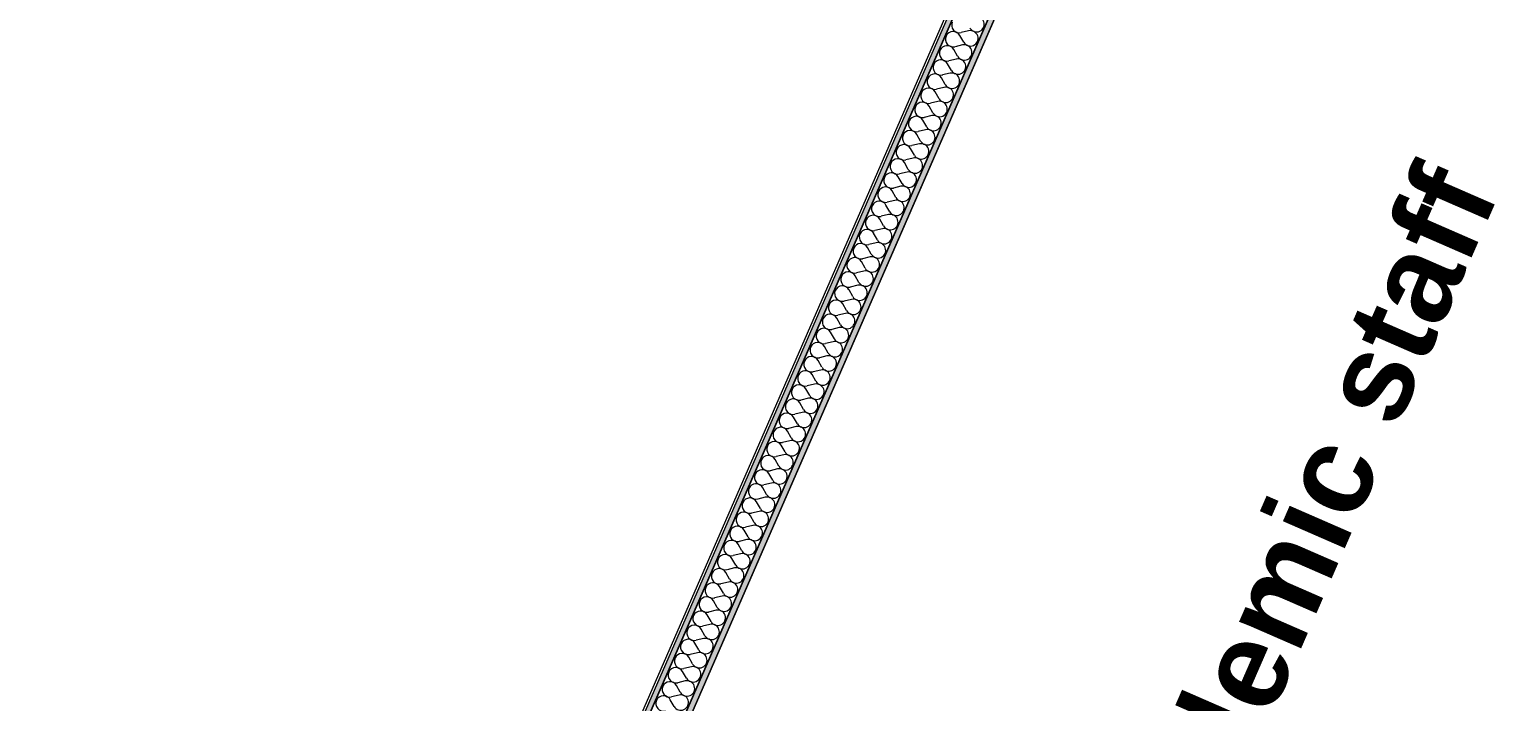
# Model space of a CAD drawing. Header units: millimetres. Extents: x -50172 to 90294, y -80883 to 956680.
# Drawn here: x 2893 to 7057, y -28424 to -26514 of the extents above; entities that cross this region are included whole.
import ezdxf
from ezdxf.enums import TextEntityAlignment as Align

# ---------------------------------------------------------------- set-up
doc = ezdxf.new("R2010")
doc.units = ezdxf.units.MM
doc.header["$MEASUREMENT"] = 0
doc.layers.add('New_A-25-M_Wall_Int', color=7, linetype='Continuous')
doc.layers.add('New_A-35-M_FFE-Zone', color=7, linetype='Continuous')
doc.layers.add('New_A-25-M_Wall_Int_Pen_No__1', color=7, linetype='Continuous', lineweight=13)
doc.layers.add('New_ArchiCAD Zone Stamps_Pen_No__9', color=7, linetype='Continuous', lineweight=13)
doc.layers.add('New_A-25-M_Wall_Int_Pen_No__107', color=7, linetype='Continuous', lineweight=15, true_color=0xa6a6a6)
doc.layers.add('New_A-35-M_FFE-Zone_Pen_No__74', color=7, linetype='Continuous', lineweight=20, true_color=0x606060)
doc.styles.add('GENERATED_STYLE_2', font='')
doc.styles.add('GENERATED_STYLE_3', font='')
doc.styles.get('GENERATED_STYLE_2').set_extended_font_data('Arial', bold=True)
doc.styles.get('GENERATED_STYLE_3').set_extended_font_data('Arial')

# ---------------------------------------------------------------- blocks, each defined once
blk = doc.blocks.new('Research Area_ member of academic staff_INB 2306_16_1', base_point=(5896.8, -30607.2))
at = {"layer": 'New_A-35-M_FFE-Zone_Pen_No__74', "linetype": 'Continuous'}
blk.add_line((6357.4, -24827.6), (2081.4, -34633.8), dxfattribs=at)
at = {"layer": 'New_ArchiCAD Zone Stamps_Pen_No__9'}
for tag, height, style, p in [('zoneNameLine2', 250, 'GENERATED_STYLE_2', (4497, -33436.6)), ('ROOM_NAME', 250, 'GENERATED_STYLE_2', (4064.8, -33248.1)), ('DUMMY_650', 200, 'GENERATED_STYLE_3', (5636.6, -32973.9)), ('measuredAreaCode', 200, 'GENERATED_STYLE_3', (5289.2, -33770.6)), ('ROOM_NUMBER', 200, 'GENERATED_STYLE_3', (4929.1, -33613.6)), ('DUMMY_651', 133.3, 'GENERATED_STYLE_3', (5758.4, -32679.3)), ('DUMMY_649', 200, 'GENERATED_STYLE_3', (5423.2, -33463.2))]:
    blk.add_attdef(tag, text='', height=height, rotation=66.4404, dxfattribs=dict(at, style=style)).set_placement(p, align=Align.TOP_LEFT)
blk = doc.blocks.new('Final Year Project Area_INB 2304_19_1', base_point=(1437.2, -28649))
at = {"layer": 'New_A-35-M_FFE-Zone_Pen_No__74', "linetype": 'Continuous'}
blk.add_line((1962.2, -34582), (6238.2, -24775.6), dxfattribs=at)
at = {"layer": 'New_ArchiCAD Zone Stamps_Pen_No__9'}
for tag, height, style, p in [('zoneNameLine2', 250, 'GENERATED_STYLE_2', (642.7, -31588.2)), ('ROOM_NAME', 250, 'GENERATED_STYLE_2', (210.5, -31399.8)), ('DUMMY_650', 200, 'GENERATED_STYLE_3', (1782.3, -31125.5)), ('measuredAreaCode', 200, 'GENERATED_STYLE_3', (1434.9, -31922.2)), ('ROOM_NUMBER', 200, 'GENERATED_STYLE_3', (1074.8, -31765.2)), ('DUMMY_651', 133.3, 'GENERATED_STYLE_3', (1904.1, -30831)), ('DUMMY_649', 200, 'GENERATED_STYLE_3', (1568.9, -31614.8))]:
    blk.add_attdef(tag, text='', height=height, rotation=66.4404, dxfattribs=dict(at, style=style)).set_placement(p, align=Align.TOP_LEFT)
blk = doc.blocks.new('*X506')
at = {"layer": 'New_A-25-M_Wall_Int_Pen_No__107', "linetype": 'Continuous'}
for p, q in [((5562.2, -26518), (5540.9, -26523.1)), ((5544.7, -26558.2), (5523.4, -26563.2)), ((5548.2, -26550.1), (5537.4, -26531.1)), ((5527.2, -26598.3), (5505.9, -26603.4)), ((5530.7, -26590.3), (5519.9, -26571.2)), ((5495.6, -26670.6), (5484.8, -26651.6)), ((5509.7, -26638.5), (5488.3, -26643.5)), ((5513.2, -26630.5), (5502.3, -26611.4)), ((5478.1, -26710.8), (5467.3, -26691.7)), ((5492.1, -26678.6), (5470.8, -26683.7)), ((5460.6, -26750.9), (5449.8, -26731.9)), ((5474.6, -26718.8), (5453.3, -26723.8)), ((5443.1, -26791.1), (5432.3, -26772)), ((5457.1, -26759), (5435.8, -26764)), ((5425.6, -26831.2), (5414.8, -26812.2)), ((5439.6, -26799.1), (5418.3, -26804.2)), ((5408.1, -26871.4), (5397.3, -26852.4)), ((5422.1, -26839.3), (5400.8, -26844.3)), ((5390.6, -26911.6), (5379.8, -26892.5)), ((5404.6, -26879.4), (5383.3, -26884.5)), ((5373.1, -26951.7), (5362.3, -26932.7)), ((5387.1, -26919.6), (5365.8, -26924.6)), ((5355.6, -26991.9), (5344.8, -26972.8)), ((5369.6, -26959.8), (5348.3, -26964.8)), ((5338.1, -27032), (5327.2, -27013)), ((5352.1, -26999.9), (5330.7, -27005)), ((5320.5, -27072.2), (5309.7, -27053.1)), ((5334.5, -27040.1), (5313.2, -27045.1)), ((5303, -27112.3), (5292.2, -27093.3)), ((5317, -27080.2), (5295.7, -27085.3)), ((5285.5, -27152.5), (5274.7, -27133.5)), ((5299.5, -27120.4), (5278.2, -27125.4)), ((5268, -27192.7), (5257.2, -27173.6)), ((5282, -27160.5), (5260.7, -27165.6)), ((5250.5, -27232.8), (5239.7, -27213.8)), ((5264.5, -27200.7), (5243.2, -27205.7)), ((5233, -27273), (5222.2, -27253.9)), ((5247, -27240.9), (5225.7, -27245.9)), ((5215.5, -27313.1), (5204.7, -27294.1)), ((5229.5, -27281), (5208.2, -27286.1)), ((5198, -27353.3), (5187.2, -27334.2)), ((5212, -27321.2), (5190.7, -27326.2)), ((5180.5, -27393.5), (5169.6, -27374.4)), ((5194.5, -27361.3), (5173.1, -27366.4)), ((5159.4, -27441.6), (5138.1, -27446.7)), ((5162.9, -27433.6), (5152.1, -27414.6)), ((5177, -27401.5), (5155.6, -27406.5)), ((5141.9, -27481.8), (5120.6, -27486.8)), ((5145.4, -27473.8), (5134.6, -27454.7)), ((5124.4, -27522), (5103.1, -27527)), ((5127.9, -27513.9), (5117.1, -27494.9)), ((5106.9, -27562.1), (5085.6, -27567.2)), ((5110.4, -27554.1), (5099.6, -27535)), ((5089.4, -27602.3), (5068.1, -27607.3)), ((5092.9, -27594.2), (5082.1, -27575.2)), ((5071.9, -27642.4), (5050.6, -27647.5)), ((5075.4, -27634.4), (5064.6, -27615.3)), ((5054.4, -27682.6), (5033.1, -27687.6)), ((5057.9, -27674.6), (5047.1, -27655.5)), ((5036.9, -27722.7), (5015.5, -27727.8)), ((5040.4, -27714.7), (5029.6, -27695.7)), ((5019.4, -27762.9), (4998, -27767.9)), ((5022.9, -27754.9), (5012, -27735.8)), ((4987.8, -27835.2), (4977, -27816.1)), ((5001.8, -27803.1), (4980.5, -27808.1)), ((5005.3, -27795), (4994.5, -27776)), ((4970.3, -27875.3), (4959.5, -27856.3)), ((4984.3, -27843.2), (4963, -27848.3)), ((4952.8, -27915.5), (4942, -27896.5)), ((4966.8, -27883.4), (4945.5, -27888.4)), ((4935.3, -27955.7), (4924.5, -27936.6)), ((4949.3, -27923.5), (4928, -27928.6)), ((4917.8, -27995.8), (4907, -27976.8)), ((4931.8, -27963.7), (4910.5, -27968.7)), ((4900.3, -28036), (4889.5, -28016.9)), ((4914.3, -28003.9), (4893, -28008.9)), ((4882.8, -28076.1), (4872, -28057.1)), ((4896.8, -28044), (4875.5, -28049.1)), ((4865.3, -28116.3), (4854.4, -28097.2)), ((4879.3, -28084.2), (4858, -28089.2)), ((4847.7, -28156.5), (4836.9, -28137.4)), ((4861.8, -28124.3), (4840.4, -28129.4)), ((4830.2, -28196.6), (4819.4, -28177.6)), ((4844.2, -28164.5), (4822.9, -28169.5)), ((4812.7, -28236.8), (4801.9, -28217.7)), ((4826.7, -28204.6), (4805.4, -28209.7)), ((4795.2, -28276.9), (4784.4, -28257.9)), ((4809.2, -28244.8), (4787.9, -28249.8)), ((4777.7, -28317.1), (4766.9, -28298)), ((4791.7, -28285), (4770.4, -28290)), ((4760.2, -28357.2), (4749.4, -28338.2)), ((4774.2, -28325.1), (4752.9, -28330.2)), ((4742.7, -28397.4), (4731.9, -28378.3)), ((4756.7, -28365.3), (4735.4, -28370.3)), ((4725.2, -28437.6), (4714.4, -28418.5)), ((4739.2, -28405.4), (4717.9, -28410.5))]:
    blk.add_line(p, q, dxfattribs=at)
for centre, start, end in [((5584.7, -26499.2), 209.5705, 103.3103), ((5518.3, -26541.9), 29.5705, 156.4404), ((5535.8, -26501.7), 156.4404, 283.3103), ((5567.2, -26539.3), 209.5705, 103.3103), ((5500.8, -26582.1), 29.5705, 156.4404), ((5518.3, -26541.9), 156.4404, 283.3103), ((5549.7, -26579.5), 209.5705, 103.3103), ((5483.3, -26622.2), 29.5705, 156.4404), ((5500.8, -26582.1), 156.4404, 283.3103), ((5532.2, -26619.6), 209.5705, 103.3103), ((5465.8, -26662.4), 29.5705, 156.4404), ((5483.3, -26622.2), 156.4404, 283.3103), ((5514.7, -26659.8), 209.5705, 103.3103), ((5448.3, -26702.5), 29.5705, 156.4404), ((5465.8, -26662.4), 156.4404, 283.3103), ((5497.2, -26700), 209.5705, 103.3103), ((5430.8, -26742.7), 156.4404, 283.3103), ((5430.8, -26742.7), 29.5705, 156.4404), ((5448.3, -26702.5), 156.4404, 283.3103), ((5479.7, -26740.1), 209.5705, 103.3103), ((5413.3, -26782.8), 156.4404, 283.3103), ((5413.3, -26782.8), 29.5705, 156.4404), ((5462.2, -26780.3), 209.5705, 103.3103), ((5395.7, -26823), 156.4404, 283.3103), ((5395.7, -26823), 29.5705, 156.4404), ((5444.7, -26820.4), 209.5705, 103.3103), ((5378.2, -26863.2), 156.4404, 283.3103), ((5378.2, -26863.2), 29.5705, 156.4404), ((5427.1, -26860.6), 209.5705, 103.3103), ((5360.7, -26903.3), 156.4404, 283.3103), ((5360.7, -26903.3), 29.5705, 156.4404), ((5409.6, -26900.8), 209.5705, 103.3103), ((5343.2, -26943.5), 156.4404, 283.3103), ((5343.2, -26943.5), 29.5705, 156.4404), ((5392.1, -26940.9), 209.5705, 103.3103), ((5325.7, -26983.6), 156.4404, 283.3103), ((5325.7, -26983.6), 29.5705, 156.4404), ((5374.6, -26981.1), 209.5705, 103.3103), ((5308.2, -27023.8), 156.4404, 283.3103), ((5308.2, -27023.8), 29.5705, 156.4404), ((5357.1, -27021.2), 209.5705, 103.3103), ((5290.7, -27064), 156.4404, 283.3103), ((5290.7, -27064), 29.5705, 156.4404), ((5339.6, -27061.4), 209.5705, 103.3103), ((5273.2, -27104.1), 156.4404, 283.3103), ((5273.2, -27104.1), 29.5705, 156.4404), ((5322.1, -27101.5), 209.5705, 103.3103), ((5255.7, -27144.3), 156.4404, 283.3103), ((5255.7, -27144.3), 29.5705, 156.4404), ((5304.6, -27141.7), 209.5705, 103.3103), ((5238.1, -27184.4), 156.4404, 283.3103), ((5238.1, -27184.4), 29.5705, 156.4404), ((5287.1, -27181.9), 209.5705, 103.3103), ((5220.6, -27224.6), 156.4404, 283.3103), ((5220.6, -27224.6), 29.5705, 156.4404), ((5269.5, -27222), 209.5705, 103.3103), ((5203.1, -27264.7), 156.4404, 283.3103), ((5203.1, -27264.7), 29.5705, 156.4404), ((5252, -27262.2), 209.5705, 103.3103), ((5185.6, -27304.9), 156.4404, 283.3103), ((5185.6, -27304.9), 29.5705, 156.4404), ((5234.5, -27302.3), 209.5705, 103.3103), ((5168.1, -27345.1), 156.4404, 283.3103), ((5168.1, -27345.1), 29.5705, 156.4404), ((5217, -27342.5), 209.5705, 103.3103), ((5150.6, -27385.2), 156.4404, 283.3103), ((5150.6, -27385.2), 29.5705, 156.4404), ((5182, -27422.8), 209.5705, 103.3103), ((5199.5, -27382.6), 209.5705, 103.3103), ((5133.1, -27425.4), 156.4404, 283.3103), ((5133.1, -27425.4), 29.5705, 156.4404), ((5164.5, -27463), 209.5705, 103.3103), ((5098.1, -27505.7), 29.5705, 156.4404), ((5115.6, -27465.5), 156.4404, 283.3103), ((5115.6, -27465.5), 29.5705, 156.4404), ((5147, -27503.1), 209.5705, 103.3103), ((5080.5, -27545.8), 29.5705, 156.4404), ((5098.1, -27505.7), 156.4404, 283.3103), ((5129.5, -27543.3), 209.5705, 103.3103), ((5063, -27586), 29.5705, 156.4404), ((5080.5, -27545.8), 156.4404, 283.3103), ((5112, -27583.4), 209.5705, 103.3103), ((5045.5, -27626.2), 29.5705, 156.4404), ((5063, -27586), 156.4404, 283.3103), ((5094.4, -27623.6), 209.5705, 103.3103), ((5028, -27666.3), 29.5705, 156.4404), ((5045.5, -27626.2), 156.4404, 283.3103), ((5076.9, -27663.7), 209.5705, 103.3103), ((5010.5, -27706.5), 29.5705, 156.4404), ((5028, -27666.3), 156.4404, 283.3103), ((5059.4, -27703.9), 209.5705, 103.3103), ((4993, -27746.6), 29.5705, 156.4404), ((5010.5, -27706.5), 156.4404, 283.3103), ((5041.9, -27744.1), 209.5705, 103.3103), ((4975.5, -27786.8), 29.5705, 156.4404), ((4993, -27746.6), 156.4404, 283.3103), ((5024.4, -27784.2), 209.5705, 103.3103), ((4958, -27826.9), 29.5705, 156.4404), ((4975.5, -27786.8), 156.4404, 283.3103), ((5006.9, -27824.4), 209.5705, 103.3103), ((4940.5, -27867.1), 156.4404, 283.3103), ((4940.5, -27867.1), 29.5705, 156.4404), ((4958, -27826.9), 156.4404, 283.3103), ((4989.4, -27864.5), 209.5705, 103.3103), ((4923, -27907.3), 156.4404, 283.3103), ((4923, -27907.3), 29.5705, 156.4404), ((4971.9, -27904.7), 209.5705, 103.3103), ((4905.4, -27947.4), 156.4404, 283.3103), ((4905.4, -27947.4), 29.5705, 156.4404), ((4954.4, -27944.9), 209.5705, 103.3103), ((4887.9, -27987.6), 156.4404, 283.3103), ((4887.9, -27987.6), 29.5705, 156.4404), ((4936.8, -27985), 209.5705, 103.3103), ((4870.4, -28027.7), 156.4404, 283.3103), ((4870.4, -28027.7), 29.5705, 156.4404), ((4919.3, -28025.2), 209.5705, 103.3103), ((4852.9, -28067.9), 156.4404, 283.3103), ((4852.9, -28067.9), 29.5705, 156.4404), ((4901.8, -28065.3), 209.5705, 103.3103), ((4835.4, -28108.1), 156.4404, 283.3103), ((4835.4, -28108.1), 29.5705, 156.4404), ((4884.3, -28105.5), 209.5705, 103.3103), ((4817.9, -28148.2), 156.4404, 283.3103), ((4817.9, -28148.2), 29.5705, 156.4404), ((4866.8, -28145.6), 209.5705, 103.3103), ((4800.4, -28188.4), 156.4404, 283.3103), ((4800.4, -28188.4), 29.5705, 156.4404), ((4849.3, -28185.8), 209.5705, 103.3103), ((4782.9, -28228.5), 156.4404, 283.3103), ((4782.9, -28228.5), 29.5705, 156.4404), ((4831.8, -28226), 209.5705, 103.3103), ((4765.4, -28268.7), 156.4404, 283.3103), ((4765.4, -28268.7), 29.5705, 156.4404), ((4814.3, -28266.1), 209.5705, 103.3103), ((4747.8, -28308.8), 156.4404, 283.3103), ((4747.8, -28308.8), 29.5705, 156.4404), ((4796.8, -28306.3), 209.5705, 103.3103), ((4730.3, -28349), 156.4404, 283.3103), ((4730.3, -28349), 29.5705, 156.4404), ((4779.2, -28346.4), 209.5705, 103.3103), ((4712.8, -28389.2), 156.4404, 283.3103), ((4712.8, -28389.2), 29.5705, 156.4404), ((4761.7, -28386.6), 209.5705, 103.3103), ((4695.3, -28429.3), 156.4404, 283.3103), ((4695.3, -28429.3), 29.5705, 156.4404), ((4744.2, -28426.7), 209.5705, 103.3103)]:
    blk.add_arc(centre, 21.9, start, end, dxfattribs=at)
blk = doc.blocks.new('Wall_135_1', base_point=(2081.4, -34633.8))
at = {"layer": 'New_A-25-M_Wall_Int_Pen_No__107', "linetype": 'Continuous'}
for points in [[(1981.5, -34590.3), (6257.5, -24784), (6243.7, -24778), (1967.7, -34584.3)], [(2081.4, -34633.8), (6357.4, -24827.6), (6343.6, -24821.6), (2067.6, -34627.8)]]:
    blk.add_hatch(color=256, dxfattribs=at).paths.add_polyline_path(points)
at = {"layer": 'New_A-25-M_Wall_Int_Pen_No__107', "linetype": 'Continuous', "lineweight": 0, "true_color": 0x535353}
for points in [[(1982.4, -34590.7), (6258.4, -24784.4), (6257.5, -24784), (1981.5, -34590.3)], [(2067.6, -34627.8), (6343.6, -24821.6), (6342.7, -24821.2), (2066.7, -34627.4)]]:
    blk.add_hatch(color=251, dxfattribs=at).paths.add_polyline_path(points)
at = {"layer": 'New_A-25-M_Wall_Int_Pen_No__1', "linetype": 'Continuous'}
for p, q in [((1981.5, -34590.3), (6257.5, -24784)), ((1982.4, -34590.7), (6258.4, -24784.4)), ((2066.7, -34627.4), (6342.7, -24821.2)), ((2067.6, -34627.8), (6343.6, -24821.6))]:
    blk.add_line(p, q, dxfattribs=at)
at = {"layer": 'New_A-25-M_Wall_Int_Pen_No__1', "linetype": 'Continuous', "flags": 128}
for points in [[(6243.7, -24778), (1967.7, -34584.3)], [(2081.4, -34633.8), (6357.4, -24827.6)]]:
    blk.add_lwpolyline(points, dxfattribs=at)
at = {"layer": 'New_A-25-M_Wall_Int', "color": 250, "lineweight": 50, "true_color": 0x2a2a2a}
blk.add_blockref('*X506', (0, 0), dxfattribs=at)

msp = doc.modelspace()

# ---------------------------------------------------------------- block references
at = {"layer": 'New_A-25-M_Wall_Int', "color": 250, "lineweight": 50, "true_color": 0x2a2a2a}
msp.add_blockref('Wall_135_1', (2081.4, -34633.8), dxfattribs=at)
at = {"layer": 'New_A-35-M_FFE-Zone', "linetype": 'Continuous'}
msp.add_blockref('Final Year Project Area_INB 2304_19_1', (1437.2, -28649), dxfattribs=at)
ref = msp.add_blockref('Research Area_ member of academic staff_INB 2306_16_1', (5896.8, -30607.2), dxfattribs=at)
ref.add_attrib('ROOM_NAME', 'Research Area/ member of academic staff', dxfattribs={"layer": 'New_ArchiCAD Zone Stamps_Pen_No__9', "color": 7, "height": 250, "rotation": 66.4404, "style": 'GENERATED_STYLE_2'}).set_placement((4064.8, -33248.1), align=Align.TOP_LEFT)

doc.saveas('drawing.dxf')
